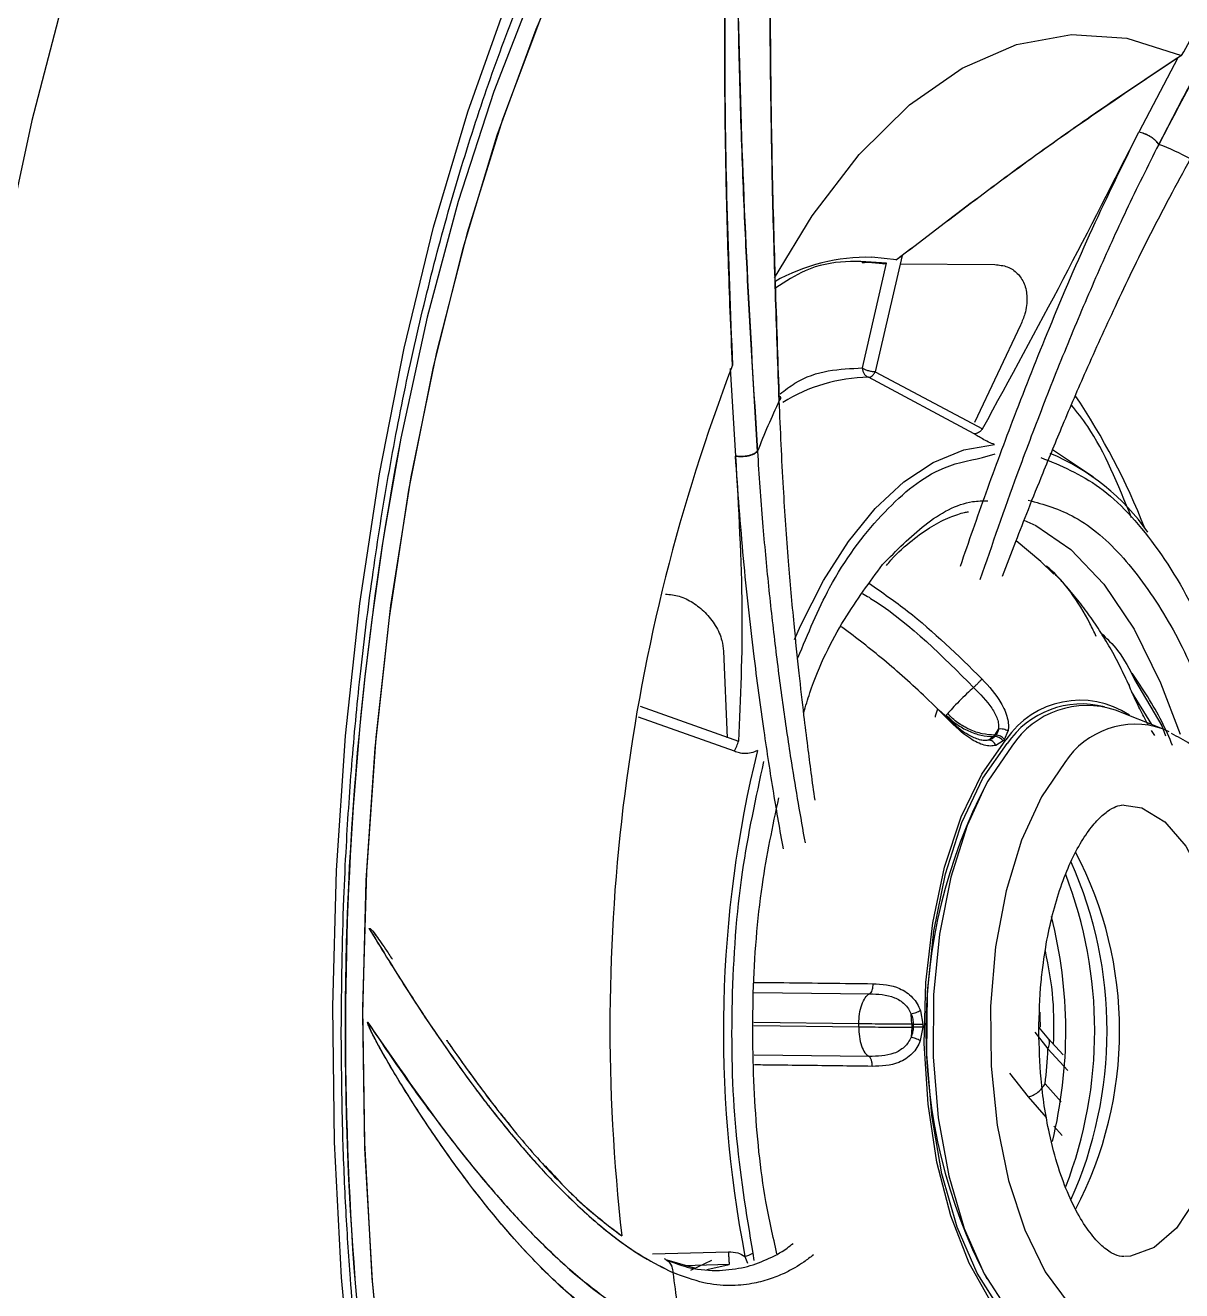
# Model space of a CAD drawing. Header units: inches. Extents: x 0 to 84, y -22 to 124.
# Drawn here: x 9.706 to 11.122, y 19.805 to 21.354 of the extents above; entities that cross this region are included whole.
import ezdxf

# ---------------------------------------------------------------- set-up
doc = ezdxf.new("R2010")
doc.units = ezdxf.units.IN
doc.header["$MEASUREMENT"] = 0
doc.layers.add('1', color=4, linetype='Continuous')
doc.layers.add('BDIM_CYAN', color=4, linetype='Continuous')

# ---------------------------------------------------------------- blocks, each defined once
blk = doc.blocks.new('2020 RELAY')
at = {"layer": '1', "color": 3, "linetype": 'Continuous', "lineweight": 25}
for points, knots in [([(9.4759, 19.5406), (9.4758, 19.5529), (9.4757, 19.5774), (9.4759, 19.6142), (9.4761, 19.651), (9.4766, 19.6878), (9.4772, 19.7246), (9.478, 19.7613), (9.4789, 19.798), (9.4801, 19.8347), (9.4814, 19.8713), (9.4829, 19.9079), (9.4845, 19.9444), (9.4863, 19.9809), (9.4883, 20.0173), (9.4905, 20.0537), (9.4929, 20.09), (9.4954, 20.1263), (9.4981, 20.1624), (9.5009, 20.1985), (9.504, 20.2345), (9.5072, 20.2704), (9.5106, 20.3062), (9.5141, 20.3419), (9.5178, 20.3775), (9.5217, 20.413), (9.5258, 20.4484), (9.53, 20.4836), (9.5344, 20.5188), (9.539, 20.5538), (9.5438, 20.5887), (9.5487, 20.6235), (9.5538, 20.6581), (9.5591, 20.6926), (9.5645, 20.7269), (9.5701, 20.7611), (9.5992, 20.9323), (9.6625, 21.2309), (9.7827, 21.6252), (9.9308, 21.9745), (10.0556, 22.1862), (10.1362, 22.2982), (10.1628, 22.3333), (10.1899, 22.3674), (10.2175, 22.4003), (10.2455, 22.432), (10.274, 22.4625), (10.3029, 22.4918), (10.3323, 22.5199), (10.3621, 22.5467), (10.3923, 22.5724), (10.423, 22.5968), (10.4541, 22.6199), (10.4856, 22.6417), (10.5174, 22.6623), (10.5497, 22.6816), (10.5823, 22.6996), (10.6153, 22.7163), (10.6487, 22.7317), (10.6824, 22.7457), (10.7164, 22.7585), (10.7507, 22.7699), (10.7853, 22.78), (10.8202, 22.7887), (10.8554, 22.7961), (10.8908, 22.8022), (10.9265, 22.8069), (10.9625, 22.8103), (10.9986, 22.8124), (11.0229, 22.8127), (11.035, 22.8128)], [0, 0, 0, 0, 0.007151, 0.014302, 0.021453, 0.028604, 0.035755, 0.042905, 0.050056, 0.057206, 0.064356, 0.071506, 0.078656, 0.085806, 0.092956, 0.100106, 0.107255, 0.114405, 0.121554, 0.128704, 0.135854, 0.143003, 0.150153, 0.157303, 0.164453, 0.171602, 0.178753, 0.185903, 0.193053, 0.200204, 0.207354, 0.214505, 0.221656, 0.228808, 0.235959, 0.243111, 0.250263, 0.343937, 0.437641, 0.531345, 0.625017, 0.637946, 0.650874, 0.663801, 0.676729, 0.689656, 0.702584, 0.715512, 0.728441, 0.74137, 0.7543, 0.767231, 0.780163, 0.793096, 0.806029, 0.818963, 0.831897, 0.84483, 0.857764, 0.870697, 0.883629, 0.89656, 0.909491, 0.922421, 0.935351, 0.948281, 0.961211, 0.97414, 0.98707, 1, 1, 1, 1]), ([(11.035, 22.8128), (11.0411, 22.8128), (11.0532, 22.8127), (11.0715, 22.8122), (11.0899, 22.8113), (11.1083, 22.8101), (11.1267, 22.8086), (11.1451, 22.8068), (11.1636, 22.8046), (11.1822, 22.802), (11.2007, 22.7992), (11.2193, 22.796), (11.2379, 22.7924), (11.2565, 22.7885), (11.2752, 22.7843), (11.2938, 22.7798), (11.3125, 22.7749), (11.3312, 22.7697), (11.3499, 22.7642), (11.3687, 22.7583), (11.3874, 22.7521), (11.4061, 22.7455), (11.4249, 22.7387), (11.4436, 22.7315), (11.4623, 22.7239), (11.4811, 22.7161), (11.4998, 22.7079), (11.5185, 22.6994), (11.5372, 22.6906), (11.5559, 22.6814), (11.5746, 22.6719), (11.5932, 22.6621), (11.6119, 22.652), (11.6305, 22.6415), (11.6491, 22.6308), (11.6676, 22.6197), (11.6862, 22.6083), (11.7046, 22.5966), (11.7231, 22.5846), (11.7415, 22.5722), (11.7599, 22.5596), (11.7782, 22.5466), (11.7965, 22.5333), (11.8148, 22.5197), (11.8329, 22.5059), (11.8511, 22.4917), (11.8691, 22.4772), (11.8872, 22.4624), (11.9051, 22.4473), (11.923, 22.4319), (11.9408, 22.4162), (11.9586, 22.4002), (11.9763, 22.3839), (11.9939, 22.3673), (12.0115, 22.3505), (12.0289, 22.3333), (12.0463, 22.3159), (12.0636, 22.2982), (12.0808, 22.2801), (12.1749, 22.1796), (12.3393, 21.9749), (12.5511, 21.6256), (12.7306, 21.2311), (12.8321, 20.9221), (12.883, 20.729), (12.8996, 20.662), (12.9152, 20.5946), (12.9299, 20.5266), (12.9436, 20.4581), (12.9564, 20.3893), (12.9682, 20.3199), (12.9791, 20.2503), (12.9889, 20.1802), (12.9978, 20.1099), (13.0057, 20.0392), (13.0126, 19.9684), (13.0185, 19.8973), (13.0234, 19.826), (13.0273, 19.7546), (13.0302, 19.6831), (13.0322, 19.6116), (13.0327, 19.5638), (13.0329, 19.54)], [0, 0, 0, 0, 0.006465, 0.01293, 0.019395, 0.02586, 0.032326, 0.038791, 0.045256, 0.051722, 0.058187, 0.064653, 0.071118, 0.077584, 0.084049, 0.090515, 0.09698, 0.103445, 0.10991, 0.116376, 0.122841, 0.129306, 0.135771, 0.142236, 0.1487, 0.155165, 0.16163, 0.168095, 0.17456, 0.181025, 0.187489, 0.193954, 0.200419, 0.206884, 0.213349, 0.219814, 0.226278, 0.232743, 0.239208, 0.245673, 0.252138, 0.258603, 0.265068, 0.271533, 0.277998, 0.284464, 0.290929, 0.297394, 0.303859, 0.310325, 0.31679, 0.323256, 0.329721, 0.336187, 0.342653, 0.349119, 0.355584, 0.36205, 0.368516, 0.374982, 0.468655, 0.562326, 0.655986, 0.749634, 0.763542, 0.777449, 0.791357, 0.805264, 0.819172, 0.83308, 0.846988, 0.860897, 0.874805, 0.888714, 0.902624, 0.916534, 0.930444, 0.944355, 0.958266, 0.972177, 0.986089, 1, 1, 1, 1]), ([(12.2195, 19.5401), (12.2161, 19.664), (12.2093, 19.9118), (12.1659, 20.277), (12.0988, 20.6296), (12.0071, 20.9636), (11.8926, 21.273), (11.7573, 21.553), (11.6035, 21.7984), (11.4339, 22.0053), (11.2513, 22.1699), (11.0589, 22.2896), (10.8599, 22.3622), (10.6578, 22.3865), (10.4557, 22.3628), (10.2583, 22.2876), (10.1123, 22.205), (10.037, 22.1343), (10.0214, 22.1197)], [0, 0, 0, 0, 0.065531, 0.131051, 0.196571, 0.262095, 0.327614, 0.393142, 0.458673, 0.524194, 0.589713, 0.655238, 0.720756, 0.786284, 0.851815, 0.917336, 0.982855, 1, 1, 1, 1]), ([(13.0329, 19.54), (13.033, 19.5289), (13.0331, 19.5067), (13.0329, 19.4735), (13.0326, 19.4402), (13.032, 19.407), (13.0312, 19.3738), (13.0302, 19.3406), (13.029, 19.3074), (13.0276, 19.2743), (13.026, 19.2411), (13.0241, 19.208), (13.022, 19.175), (13.0197, 19.142), (13.0172, 19.109), (13.0145, 19.076), (13.0116, 19.0432), (13.0085, 19.0103), (13.0051, 18.9775), (13.0015, 18.9448), (12.9978, 18.9122), (12.9938, 18.8796), (12.9896, 18.8471), (12.9852, 18.8146), (12.9805, 18.7822), (12.9757, 18.7499), (12.9706, 18.7177), (12.9654, 18.6856), (12.9599, 18.6536), (12.9542, 18.6216), (12.9484, 18.5898), (12.9423, 18.558), (12.936, 18.5264), (12.9295, 18.4948), (12.9228, 18.4634), (12.9159, 18.4321), (12.9088, 18.4009), (12.9014, 18.3698), (12.8939, 18.3388), (12.8862, 18.308), (12.8783, 18.2773), (12.8702, 18.2467), (12.8619, 18.2163), (12.8534, 18.186), (12.8447, 18.1558), (12.8358, 18.1258), (12.8267, 18.0959), (12.8174, 18.0662), (12.808, 18.0366), (12.7983, 18.0072), (12.7885, 17.978), (12.7784, 17.9489), (12.7682, 17.9199), (12.7578, 17.8912), (12.7472, 17.8626), (12.7365, 17.8342), (12.7255, 17.8059), (12.7144, 17.7779), (12.7031, 17.75), (12.64, 17.5977), (12.5117, 17.335), (12.2944, 17.0022), (12.0525, 16.724), (11.7929, 16.5066), (11.5233, 16.3547), (11.2513, 16.2717), (10.9838, 16.2598), (10.7275, 16.3194), (10.4874, 16.4489), (10.2675, 16.6451), (10.071, 16.9036), (9.9003, 17.219), (9.7569, 17.5845), (9.642, 17.9927), (9.5562, 18.4346), (9.5159, 18.7685), (9.4989, 18.9732), (9.4938, 19.0435), (9.4893, 19.1141), (9.4854, 19.1849), (9.4822, 19.2558), (9.4796, 19.3269), (9.4777, 19.3981), (9.4764, 19.4693), (9.476, 19.5169), (9.4759, 19.5406)], [0, 0, 0, 0, 0.003233, 0.006466, 0.009699, 0.012933, 0.016166, 0.019399, 0.022632, 0.025865, 0.029099, 0.032332, 0.035565, 0.038798, 0.042032, 0.045265, 0.048498, 0.051731, 0.054964, 0.058198, 0.061431, 0.064664, 0.067897, 0.07113, 0.074363, 0.077596, 0.080829, 0.084062, 0.087295, 0.090528, 0.093761, 0.096994, 0.100227, 0.10346, 0.106693, 0.109926, 0.113159, 0.116391, 0.119624, 0.122857, 0.12609, 0.129322, 0.132555, 0.135787, 0.13902, 0.142253, 0.145485, 0.148718, 0.15195, 0.155183, 0.158415, 0.161648, 0.16488, 0.168112, 0.171345, 0.174577, 0.177809, 0.181042, 0.184274, 0.187506, 0.23438, 0.281255, 0.328137, 0.375025, 0.421915, 0.468798, 0.515672, 0.562545, 0.609424, 0.656306, 0.703187, 0.750065, 0.796942, 0.843826, 0.890719, 0.937613, 0.944546, 0.951479, 0.958412, 0.965344, 0.972276, 0.979208, 0.986139, 0.99307, 1, 1, 1, 1]), ([(10.0511, 16.9562), (10.0673, 16.9412), (10.1441, 16.8699), (10.2913, 16.7863), (10.49, 16.7107), (10.6927, 16.6878), (10.8948, 16.7112), (11.0933, 16.7841), (11.2834, 16.904), (11.4637, 17.068), (11.6311, 17.2749), (11.7827, 17.5218), (11.9151, 17.8036), (12.0257, 18.1138), (12.1059, 18.4208), (12.1609, 18.7132), (12.1957, 18.9844), (12.217, 19.2609), (12.2187, 19.447), (12.2195, 19.5401)], [0, 0, 0, 0, 0.017488, 0.083183, 0.148303, 0.213991, 0.279693, 0.344813, 0.410493, 0.475144, 0.540659, 0.606978, 0.672409, 0.738007, 0.803462, 0.852586, 0.901734, 0.95087, 1, 1, 1, 1])]:
    blk.add_open_spline(points, degree=3, knots=knots, dxfattribs=at)
at = {"layer": 'BDIM_CYAN'}
for p, q in [((11.1175, 20.8146), (11.0697, 20.7235)), ((11.1175, 20.8146), (11.0697, 20.7235)), ((11.1222, 20.8175), (11.1175, 20.8146)), ((11.1222, 20.8175), (11.1175, 20.8146)), ((10.7254, 20.5654), (10.7602, 20.5623)), ((10.7314, 20.4348), (10.7608, 20.5632)), ((10.7731, 20.5671), (10.7429, 20.5703)), ((10.7799, 20.5724), (10.7469, 20.4301)), ((10.7772, 20.5622), (10.8933, 20.5615)), ((10.9249, 20.4873), (10.8686, 20.368)), ((10.5694, 20.4342), (10.5759, 20.3268)), ((10.5694, 20.4342), (10.5759, 20.3268)), ((10.8683, 20.3542), (10.7388, 20.4234)), ((10.7469, 20.4301), (10.8784, 20.3603)), ((10.8785, 20.3251), (10.894, 20.3296)), ((11.0141, 20.301), (10.9641, 20.3344)), ((10.9497, 20.1979), (10.9194, 20.2231)), ((10.9657, 20.1823), (10.9488, 20.1987)), ((10.561, 20.0882), (10.5658, 19.9819)), ((11.0645, 20.0535), (11.0978, 19.9965)), ((11.0604, 20.0388), (11.0851, 19.9983)), ((10.4593, 20.0205), (10.5796, 19.9777)), ((10.5745, 19.9654), (10.4572, 20.0074)), ((10.8356, 20.0063), (10.8252, 20.0154)), ((10.8339, 20.0095), (10.8354, 20.0114)), ((11.0986, 19.9931), (11.0411, 20.0156)), ((10.8979, 19.9929), (10.8932, 19.9852)), ((10.9051, 19.98), (10.9097, 19.9904)), ((11.0892, 19.9847), (11.0854, 19.9908)), ((11.0978, 19.9965), (11.1025, 19.9843)), ((11.1071, 19.9893), (11.0986, 19.9931)), ((10.8917, 19.9834), (10.8862, 19.9792)), ((10.8917, 19.9834), (10.8933, 19.9834)), ((10.8948, 19.9852), (10.8932, 19.9852)), ((10.9037, 19.9783), (10.8946, 19.9727)), ((10.9044, 19.9792), (10.9037, 19.9783)), ((10.9051, 19.98), (10.9044, 19.9792)), ((10.5978, 19.6702), (10.7398, 19.6685)), ((10.8025, 19.6476), (10.8053, 19.6311)), ((10.7268, 19.6318), (10.5982, 19.6333)), ((10.7268, 19.628), (10.7268, 19.6318)), ((10.7919, 19.6312), (10.791, 19.6436)), ((10.5983, 19.6296), (10.7268, 19.628)), ((10.7919, 19.6276), (10.7908, 19.6153)), ((10.7935, 19.6312), (10.7919, 19.6312)), ((10.7919, 19.6276), (10.7935, 19.6276)), ((10.8052, 19.6276), (10.8022, 19.6111)), ((10.8053, 19.6311), (10.8052, 19.6276)), ((10.9423, 19.6216), (10.9583, 19.601)), ((10.9594, 19.6131), (10.9475, 19.6278)), ((10.983, 19.5747), (10.9583, 19.601)), ((10.9773, 19.5937), (10.9588, 19.6137)), ((10.7393, 19.5918), (10.5988, 19.5935)), ((10.9347, 19.5422), (10.9117, 19.5714)), ((10.955, 19.5584), (10.9747, 19.5361)), ((10.9567, 19.5169), (10.9347, 19.5422)), ((10.9758, 19.4949), (10.9656, 19.5066)), ((10.4744, 19.35), (10.5672, 19.3527)), ((10.4916, 19.3429), (10.5267, 19.3326)), ((10.5463, 19.342), (10.5209, 19.3298)), ((10.5874, 19.347), (10.5907, 19.3386)), ((10.597, 19.3509), (10.5982, 19.3418)), ((10.5683, 19.3371), (10.5126, 19.3355)), ((10.5409, 19.3309), (10.5683, 19.3371))]:
    blk.add_line(p, q, dxfattribs=at)
at = {"layer": 'BDIM_CYAN', "flags": 128}
for points in [[(11.0386, 22.0491), (10.9642, 22.0804), (10.8766, 22.104), (10.7884, 22.1138), (10.7001, 22.1096), (10.6122, 22.0916), (10.5252, 22.0597), (10.4395, 22.0142), (10.3557, 21.9553), (10.2743, 21.8834), (10.1956, 21.7989), (10.1201, 21.7022), (10.0482, 21.5938), (9.9804, 21.4745), (9.917, 21.3448), (9.8584, 21.2054), (9.8049, 21.0572), (9.7568, 20.901), (9.7143, 20.7377), (9.6778, 20.5681), (9.6473, 20.3932), (9.6409, 20.3505)], [(10.1087, 19.1578), (10.0935, 19.3212), (10.0848, 19.4867), (10.0827, 19.6531), (10.0872, 19.8194), (10.0983, 19.9843), (10.1159, 20.1466), (10.1398, 20.3053), (10.17, 20.4592), (10.2062, 20.6072), (10.2481, 20.7483), (10.2955, 20.8816)], [(11.4649, 21.2837), (11.4569, 21.2934), (11.3881, 21.3676), (11.3166, 21.4292), (11.2429, 21.4778), (11.1675, 21.513), (11.0909, 21.5346), (11.0138, 21.5425), (10.9366, 21.5365), (10.8599, 21.5167), (10.7843, 21.4833), (10.7104, 21.4365), (10.6385, 21.3766), (10.5693, 21.3041), (10.5033, 21.2194), (10.441, 21.1233), (10.3827, 21.0164), (10.3289, 20.8994), (10.28, 20.7732), (10.2364, 20.6388), (10.1983, 20.497), (10.1661, 20.3489), (10.1636, 20.3356)], [(10.6279, 21.3367), (10.568, 21.2693), (10.5025, 21.1808), (10.441, 21.0808), (10.3837, 20.9699), (10.3312, 20.8491), (10.2837, 20.7193), (10.2418, 20.5813), (10.2056, 20.4362), (10.1755, 20.2851), (10.1516, 20.1291), (10.1342, 19.9694), (10.1234, 19.8071), (10.1192, 19.6434), (10.1217, 19.4796), (10.1309, 19.3169), (10.1466, 19.1564)], [(10.5776, 21.281), (10.5156, 21.1998), (10.4524, 21.1007), (10.3935, 20.9903), (10.3394, 20.8694), (10.2905, 20.7392), (10.2471, 20.6004), (10.2097, 20.4541), (10.1784, 20.3016), (10.1536, 20.1439), (10.1354, 19.9822), (10.1239, 19.8178), (10.1192, 19.6519), (10.1215, 19.4858), (10.1306, 19.3207), (10.1464, 19.158)], [(10.5118, 21.2312), (10.5033, 21.2194), (10.441, 21.1233), (10.3827, 21.0164), (10.3289, 20.8994), (10.28, 20.7732), (10.2364, 20.6388), (10.1983, 20.497), (10.1661, 20.3489), (10.146, 20.2349)], [(10.6238, 20.5451), (10.6698, 20.621), (10.7275, 20.6964), (10.7889, 20.757), (10.8533, 20.8021), (10.9198, 20.831), (10.9874, 20.8432), (11.0552, 20.8387), (11.1222, 20.8175)], [(10.6238, 20.5451), (10.6698, 20.621), (10.7275, 20.6964), (10.7889, 20.757), (10.8533, 20.8021), (10.9198, 20.831), (10.9874, 20.8432), (11.0552, 20.8387), (11.1222, 20.8175)], [(10.6481, 20.1022), (10.6559, 20.12), (10.6837, 20.1746), (10.7142, 20.2224), (10.747, 20.2628), (10.7818, 20.2952), (10.818, 20.3192), (10.8553, 20.3345), (10.8932, 20.341)], [(10.9291, 20.2486), (10.9438, 20.2419), (10.9867, 20.2124), (11.027, 20.1699), (11.0639, 20.1151), (11.0965, 20.0493), (11.1202, 19.9862)], [(11.0604, 19.2384), (11.0589, 19.2373), (11.0243, 19.2208), (10.9888, 19.2179), (10.9537, 19.2289), (10.9201, 19.2533), (10.8892, 19.2902), (10.8621, 19.3386), (10.8396, 19.3966), (10.8226, 19.4623), (10.8116, 19.5335), (10.807, 19.6078), (10.8089, 19.6825), (10.8174, 19.7553), (10.832, 19.8236), (10.8523, 19.885), (10.8776, 19.9376), (10.9071, 19.9794)], [(11.0294, 19.2271), (11.0043, 19.2223), (10.9682, 19.2277), (10.9333, 19.2474), (10.9008, 19.2807), (10.8718, 19.3264), (10.8475, 19.3828), (10.8287, 19.4479), (10.8161, 19.5193), (10.8101, 19.5945), (10.811, 19.6707), (10.8186, 19.7452), (10.8329, 19.8153), (10.8531, 19.8784), (10.8787, 19.9324), (10.9086, 19.9751)], [(10.9144, 19.9718), (10.8848, 19.9288), (10.8811, 19.922)], [(10.9792, 19.9518), (10.9504, 19.9098), (10.9261, 19.8567), (10.9072, 19.7947), (10.8944, 19.726), (10.8882, 19.6535), (10.8888, 19.5797), (10.8962, 19.5076), (10.9102, 19.44), (10.9301, 19.3794), (10.9552, 19.3282), (10.9846, 19.2883), (11.0172, 19.2613), (11.0516, 19.2482), (11.0865, 19.2495), (11.0985, 19.2533)], [(10.8811, 19.922), (10.8595, 19.8746), (10.8396, 19.8114), (10.8258, 19.7414), (10.8184, 19.6671), (10.8179, 19.5912), (10.8241, 19.5165), (10.837, 19.4457), (10.856, 19.3812), (10.8804, 19.3255), (10.9094, 19.2806), (10.9419, 19.248), (10.9767, 19.229), (11.0126, 19.2243), (11.041, 19.2308)], [(11.049, 19.8997), (11.0734, 19.896), (11.1017, 19.8791), (11.1274, 19.8493), (11.1494, 19.8082), (11.1664, 19.7579), (11.1778, 19.7007), (11.1828, 19.6397), (11.1812, 19.5779), (11.1732, 19.5183), (11.1591, 19.464), (11.1396, 19.4176), (11.1157, 19.3816), (11.0886, 19.3577), (11.0597, 19.3471), (11.0521, 19.3466)], [(10.9485, 19.6459), (10.9487, 19.6401), (10.9489, 19.6276)]]:
    blk.add_lwpolyline(points, dxfattribs=at)
at = {"layer": 'BDIM_CYAN'}
for centre, radius, start, end in [((10.9857, 20.4205), 0.3078, 61.4295, 69.3872), ((10.7371, 20.3407), 0.2296, 88.5403, 119.5434), ((12.682, 19.6281), 2.2599, 158.996, 186.5074), ((10.7416, 20.2202), 0.2032, 90.7791, 122.0376), ((11.7337, 19.8825), 1.2173, 155.1111, 158.2924), ((10.2765, 19.9227), 0.8607, 21.537, 33.78), ((13.987, 19.6235), 3.8892, 169.4498, 191.537), ((10.8532, 20.0737), 0.2783, 35.0721, 67.1771), ((14.0336, 19.6232), 3.9354, 171.0578, 189.6609), ((10.9978, 19.9188), 0.1091, 56.3716, 146.2758), ((10.9999, 19.9129), 0.1105, 75.3808, 145.7418), ((11.0062, 19.9114), 0.11, 71.4877, 146.6268), ((11.0656, 19.8952), 0.1033, 71.3557, 146.7588), ((11.066, 19.8367), 0.2277, 139.3245, 139.9051), ((11.0675, 19.8367), 0.2277, 139.3245, 139.9051), ((10.8928, 19.9693), 0.0141, 39.6351, 87.8747), ((12.0039, 19.622), 1.4429, 166.1882, 190.985), ((11.4651, 19.6231), 0.656, 152.4075, 207.576), ((10.575, 19.6233), 0.4712, 332.3295, 27.6574), ((10.5242, 19.6233), 0.5067, 335.8523, 24.0393), ((10.4843, 19.6232), 0.5315, 338.9718, 21.0895), ((10.4121, 19.6232), 0.5682, 346.2108, 14.2495), ((11.6636, 19.6231), 0.8717, 179.4658, 179.7031), ((11.6652, 19.6231), 0.8717, 179.4658, 179.7031), ((10.793, 18.4646), 1.163, 89.3993, 89.9781), ((10.4135, 19.6224), 0.5453, 353.2519, 357.7452), ((10.584, 19.3689), 0.0221, 278.7809, 305.7403), ((12.5587, 19.5988), 2.0774, 187.5138, 189.7413)]:
    blk.add_arc(centre, radius, start, end, dxfattribs=at)
for points, knots in [([(10.0931, 19.6233), (10.0937, 19.6773), (10.0945, 19.7528), (10.0999, 19.8634), (10.1062, 19.9566), (10.1167, 20.0664), (10.1308, 20.1798), (10.149, 20.2959), (10.1712, 20.4125), (10.1975, 20.5279), (10.2276, 20.6409), (10.2616, 20.7502), (10.2991, 20.855), (10.34, 20.9545), (10.384, 21.0478), (10.4309, 21.1346), (10.4803, 21.2142), (10.532, 21.2864), (10.5857, 21.3507), (10.6412, 21.407), (10.6984, 21.4553), (10.7573, 21.4944), (10.8009, 21.5187), (10.8248, 21.527), (10.8286, 21.5283)], [0, 0, 0, 0, 0.060045, 0.084008, 0.123746, 0.164806, 0.208651, 0.25418, 0.300941, 0.348572, 0.396814, 0.445477, 0.494415, 0.543523, 0.592722, 0.641959, 0.691209, 0.740475, 0.789801, 0.839268, 0.88903, 0.939331, 0.990537, 1, 1, 1, 1]), ([(10.6266, 21.3217), (10.6251, 21.2776), (10.6223, 21.1982), (10.6203, 21.1092), (10.6195, 21.0577), (10.6192, 21.0355), (10.6189, 21.0151), (10.6187, 20.9966), (10.6186, 20.9799), (10.6182, 20.9195), (10.6183, 20.8155), (10.6206, 20.6694), (10.6246, 20.5281), (10.6278, 20.439), (10.6294, 20.3948)], [0, 0, 0, 0, 0.14371, 0.258982, 0.284473, 0.308009, 0.329591, 0.349218, 0.36689, 0.382606, 0.540573, 0.696139, 0.849289, 1, 1, 1, 1]), ([(10.6294, 20.3948), (10.6279, 20.4361), (10.6249, 20.5188), (10.6219, 20.6219), (10.6203, 20.6996), (10.6194, 20.7515), (10.6187, 20.8051), (10.6183, 20.8605), (10.6182, 20.9164), (10.6185, 20.9742), (10.6191, 21.0358), (10.6201, 21.0992), (10.6218, 21.1724), (10.6239, 21.246), (10.6258, 21.2987), (10.6266, 21.3217)], [0, 0, 0, 0, 0.1408406, 0.2823539, 0.3361794, 0.3915453, 0.4485043, 0.5071117, 0.5674246, 0.6255846, 0.6905903, 0.7626608, 0.8275628, 0.9249567, 1, 1, 1, 1]), ([(10.5788, 21.2682), (10.5787, 21.2681), (10.5786, 21.2679), (10.5783, 21.2672), (10.5779, 21.2655), (10.577, 21.2598), (10.5761, 21.2513), (10.5751, 21.24), (10.5742, 21.2287), (10.5733, 21.2153), (10.5721, 21.1972), (10.5708, 21.1734), (10.5693, 21.143), (10.5678, 21.1081), (10.5664, 21.0685), (10.5653, 21.0308), (10.5644, 20.9962), (10.5638, 20.9655), (10.5633, 20.9331), (10.563, 20.899), (10.5627, 20.8633), (10.5626, 20.7741), (10.5645, 20.6291), (10.5696, 20.5027), (10.5722, 20.4381)], [0, 0, 0, 0, 0.000445, 0.001006, 0.003473, 0.007193, 0.023414, 0.035002, 0.048918, 0.065167, 0.083753, 0.114926, 0.15143, 0.193273, 0.240462, 0.293002, 0.327439, 0.363827, 0.402167, 0.442461, 0.484707, 0.528908, 0.759408, 1, 1, 1, 1]), ([(10.5722, 20.4381), (10.5713, 20.46), (10.5694, 20.5027), (10.5671, 20.5666), (10.5653, 20.6291), (10.5639, 20.6913), (10.563, 20.7546), (10.5627, 20.814), (10.5627, 20.8692), (10.5631, 20.9198), (10.5639, 20.9708), (10.565, 21.0224), (10.5665, 21.0725), (10.5682, 21.1191), (10.57, 21.1596), (10.5724, 21.2023), (10.5746, 21.2361), (10.5769, 21.2594), (10.5779, 21.2656), (10.5784, 21.2673), (10.5786, 21.2679), (10.5787, 21.2681), (10.5788, 21.2682)], [0, 0, 0, 0, 0.0824499, 0.1610825, 0.2357897, 0.3100576, 0.3855594, 0.4623526, 0.5217617, 0.5815971, 0.6418734, 0.7026044, 0.764929, 0.8204966, 0.8691337, 0.910688, 0.9749612, 0.9923334, 0.9973343, 0.9989404, 0.9995334, 1, 1, 1, 1]), ([(10.5788, 21.2682), (10.578, 21.1894), (10.5765, 21.0319), (10.5801, 20.7914), (10.5893, 20.5536), (10.5982, 20.4063), (10.6027, 20.3327)], [0, 0, 0, 0, 0.250185, 0.500172, 0.750054, 1, 1, 1, 1]), ([(10.6027, 20.3327), (10.6005, 20.3691), (10.596, 20.4417), (10.5899, 20.5549), (10.5847, 20.6716), (10.5808, 20.7904), (10.5783, 20.9113), (10.5773, 21.0311), (10.5774, 21.1504), (10.5783, 21.2289), (10.5788, 21.2682)], [0, 0, 0, 0, 0.124974, 0.249925, 0.3714, 0.499828, 0.624811, 0.74983, 0.874891, 1, 1, 1, 1]), ([(11.4764, 21.2576), (11.4463, 21.229), (11.386, 21.1719), (11.2899, 21.0479), (11.1922, 20.8954), (11.1268, 20.7709), (11.0941, 20.7086)], [0, 0, 0, 0, 0.250185, 0.500172, 0.750054, 1, 1, 1, 1]), ([(11.4764, 21.2576), (11.4647, 21.247), (11.4421, 21.2265), (11.4041, 21.1874), (11.3661, 21.1442), (11.3267, 21.0946), (11.2858, 21.0386), (11.2406, 20.9707), (11.1917, 20.89), (11.1431, 20.8035), (11.1104, 20.7402), (11.0941, 20.7086)], [0, 0, 0, 0, 0.097964, 0.189913, 0.30984, 0.402141, 0.500118, 0.628525, 0.750026, 0.874995, 1, 1, 1, 1]), ([(11.1222, 20.8175), (11.1357, 20.8413), (11.1621, 20.8878), (11.1996, 20.9484), (11.233, 20.9991), (11.2629, 21.0417), (11.2986, 21.0895), (11.3391, 21.1385), (11.378, 21.18), (11.4072, 21.208), (11.4284, 21.2266), (11.4483, 21.2423), (11.463, 21.2526), (11.4724, 21.2573), (11.4751, 21.258), (11.4759, 21.2579), (11.4762, 21.2577), (11.4764, 21.2576), (11.4764, 21.2576)], [0, 0, 0, 0, 0.113953, 0.222942, 0.314775, 0.393989, 0.474125, 0.615342, 0.735005, 0.804943, 0.865955, 0.917844, 0.976853, 0.99284, 0.997477, 0.998985, 0.999549, 1, 1, 1, 1]), ([(11.1175, 20.8146), (11.059, 20.7753), (10.9417, 20.6965), (10.8294, 20.6104), (10.7731, 20.5671)], [0, 0, 0, 0, 0.498632, 1, 1, 1, 1]), ([(11.1175, 20.8146), (11.0816, 20.7907), (11.0254, 20.7533), (10.9122, 20.6733), (10.8364, 20.6155), (10.7799, 20.5724)], [0, 0, 0, 0, 0.312172, 0.487913, 1, 1, 1, 1]), ([(10.8513, 20.1922), (10.8617, 20.2222), (10.8831, 20.284), (10.9193, 20.3814), (10.9623, 20.4901), (11.0126, 20.6075), (11.0505, 20.6846), (11.0697, 20.7235)], [0, 0, 0, 0, 0.1597495, 0.3296086, 0.5293078, 0.7625096, 1, 1, 1, 1]), ([(10.8784, 20.3603), (10.912, 20.4219), (10.9799, 20.5464), (11.0395, 20.664), (11.0697, 20.7235)], [0, 0, 0, 0, 0.49469, 1, 1, 1, 1]), ([(11.0941, 20.7086), (11.093, 20.7102), (11.0913, 20.7125), (11.0874, 20.7157), (11.084, 20.7181), (11.0803, 20.7201), (11.0753, 20.7222), (11.0719, 20.723), (11.0697, 20.7235)], [0, 0, 0, 0, 0.2410885, 0.3711673, 0.5037623, 0.6357987, 0.7642775, 1, 1, 1, 1]), ([(11.0941, 20.7086), (11.093, 20.7101), (11.0914, 20.7124), (11.0876, 20.7156), (11.0842, 20.7179), (11.0805, 20.72), (11.0755, 20.7222), (11.072, 20.723), (11.0697, 20.7235)], [0, 0, 0, 0, 0.235292, 0.36364, 0.495629, 0.628267, 0.758474, 1, 1, 1, 1]), ([(11.0941, 20.7086), (11.0807, 20.6818), (11.055, 20.6304), (11.0188, 20.5502), (10.9846, 20.47), (10.9519, 20.3878), (10.9148, 20.29), (10.8901, 20.2185), (10.8752, 20.1754)], [0, 0, 0, 0, 0.163946, 0.315278, 0.467646, 0.619723, 0.770778, 1, 1, 1, 1]), ([(10.903, 20.1799), (10.9083, 20.1941), (10.9187, 20.2215), (10.9352, 20.2636), (10.9544, 20.3113), (10.9778, 20.3681), (11.0072, 20.4364), (11.0424, 20.5139), (11.0847, 20.6015), (11.1161, 20.6597), (11.1329, 20.6908)], [0, 0, 0, 0, 0.077905, 0.150178, 0.233656, 0.344485, 0.470875, 0.625514, 0.799986, 1, 1, 1, 1]), ([(10.7608, 20.5632), (10.7272, 20.5657), (10.681, 20.5691), (10.6372, 20.5407), (10.6253, 20.533)], [0, 0, 0, 0, 0.726938, 1, 1, 1, 1]), ([(10.7309, 20.5638), (10.7392, 20.5644), (10.7482, 20.565), (10.7571, 20.5625), (10.7577, 20.5623)], [0, 0, 0, 0, 0.933105, 1, 1, 1, 1]), ([(10.7723, 20.5674), (10.773, 20.5678), (10.7756, 20.5692), (10.7781, 20.5711), (10.7799, 20.5724)], [0, 0, 0, 0, 0.274302, 1, 1, 1, 1]), ([(10.8933, 20.5615), (10.8987, 20.5609), (10.9093, 20.5597), (10.9218, 20.5511), (10.9303, 20.5381), (10.9337, 20.521), (10.9317, 20.5031), (10.9269, 20.4919), (10.9249, 20.4873)], [0, 0, 0, 0, 0.1614156, 0.3226132, 0.4897181, 0.6703789, 0.8648072, 1, 1, 1, 1]), ([(10.6304, 20.403), (10.6365, 20.4077), (10.6687, 20.4322), (10.7033, 20.4336), (10.7314, 20.4348)], [0, 0, 0, 0, 0.187945, 1, 1, 1, 1]), ([(10.7314, 20.4348), (10.7315, 20.4335), (10.7317, 20.4309), (10.7333, 20.4275), (10.7357, 20.4248), (10.7378, 20.4239), (10.7388, 20.4234)], [0, 0, 0, 0, 0.25, 0.5, 0.75, 1, 1, 1, 1]), ([(10.7469, 20.4301), (10.7454, 20.4301), (10.7426, 20.4303), (10.7379, 20.4314), (10.7338, 20.4329), (10.7322, 20.4341), (10.7314, 20.4348)], [0, 0, 0, 0, 0.25158, 0.5037153, 0.7548181, 1, 1, 1, 1]), ([(10.7388, 20.4234), (10.7395, 20.4234), (10.7409, 20.4235), (10.743, 20.4249), (10.7451, 20.427), (10.7463, 20.429), (10.7469, 20.4301)], [0, 0, 0, 0, 0.2352233, 0.5000316, 0.7214155, 1, 1, 1, 1]), ([(10.6292, 20.4007), (10.6294, 20.4006), (10.6309, 20.3997), (10.6313, 20.3976), (10.63, 20.3957), (10.6294, 20.3948)], [0, 0, 0, 0, 0.045887, 0.540124, 1, 1, 1, 1]), ([(10.6292, 20.4007), (10.6294, 20.4006), (10.6309, 20.3997), (10.6313, 20.3976), (10.63, 20.3957), (10.6294, 20.3948)], [0, 0, 0, 0, 0.045956, 0.540135, 1, 1, 1, 1]), ([(10.6733, 19.9055), (10.6717, 19.9167), (10.6687, 19.9382), (10.6642, 19.973), (10.6592, 20.0134), (10.6535, 20.0631), (10.6471, 20.1258), (10.6404, 20.2011), (10.6339, 20.2917), (10.631, 20.3589), (10.6294, 20.3948)], [0, 0, 0, 0, 0.077905, 0.150178, 0.233656, 0.344485, 0.470875, 0.625514, 0.799986, 1, 1, 1, 1]), ([(11.0609, 20.2513), (11.0444, 20.292), (11.0226, 20.3456), (10.994, 20.3809), (10.9872, 20.3894)], [0, 0, 0, 0, 0.760991, 1, 1, 1, 1]), ([(10.8784, 20.3603), (10.8777, 20.3594), (10.8761, 20.3576), (10.8734, 20.3555), (10.8707, 20.3543), (10.8691, 20.3542), (10.8683, 20.3542)], [0, 0, 0, 0, 0.243718, 0.499518, 0.755577, 1, 1, 1, 1]), ([(10.8932, 20.341), (10.8907, 20.342), (10.8857, 20.344), (10.8788, 20.3476), (10.8729, 20.3511), (10.8698, 20.3532), (10.8683, 20.3542)], [0, 0, 0, 0, 0.282313, 0.563253, 0.780506, 1, 1, 1, 1]), ([(10.5759, 20.3268), (10.5783, 20.3266), (10.5821, 20.3262), (10.5875, 20.3266), (10.5917, 20.3273), (10.5954, 20.3283), (10.5996, 20.33), (10.6015, 20.3316), (10.6027, 20.3327)], [0, 0, 0, 0, 0.2383943, 0.3676763, 0.4999991, 0.632322, 0.7616044, 1, 1, 1, 1]), ([(10.6027, 20.3327), (10.6015, 20.3317), (10.5997, 20.3301), (10.5955, 20.3284), (10.5918, 20.3273), (10.5877, 20.3266), (10.5822, 20.3262), (10.5784, 20.3266), (10.5759, 20.3268)], [0, 0, 0, 0, 0.235292, 0.36364, 0.495629, 0.628267, 0.758474, 1, 1, 1, 1]), ([(10.6027, 20.3327), (10.6047, 20.3034), (10.6086, 20.247), (10.6161, 20.1671), (10.6245, 20.0919), (10.634, 20.0199), (10.6459, 19.9388), (10.6553, 19.8854), (10.661, 19.8532)], [0, 0, 0, 0, 0.163946, 0.315278, 0.467646, 0.619723, 0.770778, 1, 1, 1, 1]), ([(10.5759, 20.3268), (10.5795, 20.263), (10.5866, 20.1368), (10.5819, 20.0304), (10.5796, 19.9777)], [0, 0, 0, 0, 0.50531, 1, 1, 1, 1]), ([(10.6345, 19.8461), (10.6305, 19.8686), (10.6223, 19.915), (10.6101, 19.9944), (10.5974, 20.0893), (10.585, 20.2008), (10.5789, 20.2845), (10.5759, 20.3268)], [0, 0, 0, 0, 0.15975, 0.329609, 0.529308, 0.76251, 1, 1, 1, 1]), ([(10.6523, 20.0798), (10.6647, 20.1096), (10.6939, 20.1795), (10.7533, 20.2579), (10.8175, 20.3128), (10.8606, 20.3215), (10.8785, 20.3251)], [0, 0, 0, 0, 0.2149924, 0.5046064, 0.7942203, 1, 1, 1, 1]), ([(10.9499, 20.3252), (10.9742, 20.3153), (11.0234, 20.2951), (11.0908, 20.2215), (11.1491, 20.1238), (11.177, 20.04), (11.1904, 19.9999)], [0, 0, 0, 0, 0.250583, 0.507547, 0.764511, 1, 1, 1, 1]), ([(10.756, 20.1941), (10.773, 20.2113), (10.808, 20.2468), (10.8524, 20.2716), (10.8787, 20.2722), (10.8849, 20.2723)], [0, 0, 0, 0, 0.4182519, 0.861557, 1, 1, 1, 1]), ([(10.9343, 20.2731), (10.9535, 20.2677), (10.994, 20.2563), (11.0515, 20.2061), (11.1033, 20.1333), (11.1408, 20.0586), (11.1571, 20.0051), (11.1626, 19.9872)], [0, 0, 0, 0, 0.211614, 0.44385, 0.671259, 0.889592, 1, 1, 1, 1]), ([(10.7606, 20.1929), (10.7625, 20.1952), (10.7727, 20.2075), (10.7916, 20.2239), (10.8162, 20.2415), (10.8379, 20.2524), (10.8541, 20.2576), (10.8596, 20.2585), (10.8612, 20.2588)], [0, 0, 0, 0, 0.054371, 0.295567, 0.519992, 0.73212, 0.923202, 1, 1, 1, 1]), ([(10.6594, 20.0127), (10.6618, 20.0208), (10.6751, 20.0646), (10.7074, 20.1284), (10.7401, 20.1726), (10.756, 20.1941)], [0, 0, 0, 0, 0.1052767, 0.5656471, 1, 1, 1, 1]), ([(11.0177, 20.106), (11.0151, 20.1113), (10.9985, 20.1458), (10.9772, 20.1753), (10.9576, 20.1914), (10.9562, 20.1925)], [0, 0, 0, 0, 0.145263, 0.942402, 1, 1, 1, 1]), ([(11.0567, 20.0484), (11.053, 20.0564), (11.0457, 20.0722), (11.0334, 20.0947), (11.0202, 20.1161), (11.0062, 20.1363), (10.9913, 20.1553), (10.9781, 20.1709), (10.9695, 20.1798), (10.9664, 20.1829)], [0, 0, 0, 0, 0.1600434, 0.3172198, 0.471564, 0.6231176, 0.7719293, 0.9180542, 1, 1, 1, 1]), ([(10.7315, 20.1588), (10.7368, 20.1556), (10.787, 20.1244), (10.8294, 20.0818), (10.8673, 20.0436)], [0, 0, 0, 0, 0.104066, 1, 1, 1, 1]), ([(10.7399, 20.1709), (10.7556, 20.1599), (10.805, 20.1253), (10.8482, 20.083), (10.8777, 20.0541)], [0, 0, 0, 0, 0.318084, 1, 1, 1, 1]), ([(10.4901, 20.158), (10.4957, 20.1574), (10.507, 20.1563), (10.5241, 20.1479), (10.5396, 20.1355), (10.5522, 20.1193), (10.5596, 20.1027), (10.5606, 20.0924), (10.561, 20.0882)], [0, 0, 0, 0, 0.1614156, 0.3226132, 0.4897181, 0.6703789, 0.8648072, 1, 1, 1, 1]), ([(10.8358, 20.0049), (10.8271, 20.0136), (10.81, 20.0308), (10.7837, 20.0548), (10.7579, 20.0771), (10.7326, 20.0975), (10.7151, 20.111), (10.7059, 20.1175), (10.7052, 20.118)], [0, 0, 0, 0, 0.214532, 0.420225, 0.617078, 0.805093, 0.98427, 1, 1, 1, 1]), ([(11.0233, 20.1106), (11.0305, 20.1036), (11.0476, 20.0871), (11.0583, 20.0657), (11.0645, 20.0535)], [0, 0, 0, 0, 0.42342, 1, 1, 1, 1]), ([(10.8777, 20.0541), (10.8771, 20.0534), (10.8759, 20.052), (10.8732, 20.0492), (10.8702, 20.0462), (10.8683, 20.0445), (10.8673, 20.0436)], [0, 0, 0, 0, 0.242188, 0.5, 0.757811, 1, 1, 1, 1]), ([(10.8777, 20.0541), (10.8862, 20.0448), (10.8996, 20.0301), (10.9084, 20.0095), (10.9104, 19.9978), (10.91, 19.9929), (10.9097, 19.9904)], [0, 0, 0, 0, 0.47703, 0.750267, 0.876326, 1, 1, 1, 1]), ([(11.1111, 19.9726), (11.1069, 19.9824), (11.0935, 20.0136), (11.0745, 20.0418), (11.0615, 20.0611)], [0, 0, 0, 0, 0.315001, 1, 1, 1, 1]), ([(10.8673, 20.0436), (10.8645, 20.041), (10.8588, 20.0357), (10.8496, 20.0266), (10.8412, 20.018), (10.8373, 20.0135), (10.8354, 20.0114)], [0, 0, 0, 0, 0.242796, 0.499913, 0.757078, 1, 1, 1, 1]), ([(10.8673, 20.0436), (10.8755, 20.0355), (10.8874, 20.0237), (10.8961, 20.0074), (10.8982, 19.9987), (10.898, 19.9949), (10.8979, 19.9929)], [0, 0, 0, 0, 0.522242, 0.76434, 0.882789, 1, 1, 1, 1]), ([(11.0816, 19.9974), (11.0809, 19.9985), (11.0767, 20.0058), (11.067, 20.0249), (11.0607, 20.0393), (11.0567, 20.0484)], [0, 0, 0, 0, 0.06471, 0.405391, 1, 1, 1, 1]), ([(11.0567, 20.0484), (11.0573, 20.0478), (11.058, 20.047), (11.0579, 20.0459), (11.0579, 20.0457)], [0, 0, 0, 0, 0.851432, 1, 1, 1, 1]), ([(10.8232, 20.0171), (10.8227, 20.0155), (10.8216, 20.0122), (10.8207, 20.0089), (10.8202, 20.0073)], [0, 0, 0, 0, 0.491017, 1, 1, 1, 1]), ([(10.8339, 20.0095), (10.838, 20.0057), (10.8464, 19.9981), (10.8611, 19.9899), (10.8766, 19.9844), (10.8867, 19.9837), (10.8917, 19.9834)], [0, 0, 0, 0, 0.25, 0.5, 0.75, 1, 1, 1, 1]), ([(10.8932, 19.9852), (10.8882, 19.9855), (10.8781, 19.9862), (10.8626, 19.9916), (10.8479, 19.9998), (10.8396, 20.0075), (10.8354, 20.0114)], [0, 0, 0, 0, 0.25, 0.5, 0.75, 1, 1, 1, 1]), ([(10.8358, 20.0049), (10.8363, 20.0055), (10.8374, 20.0068), (10.8379, 20.0077), (10.8373, 20.0076), (10.8361, 20.0067), (10.8356, 20.0063)], [0, 0, 0, 0, 0.242182, 0.499995, 0.757809, 1, 1, 1, 1]), ([(10.8746, 19.9795), (10.8702, 19.9812), (10.8563, 19.9864), (10.844, 19.9982), (10.8356, 20.0063)], [0, 0, 0, 0, 0.316743, 1, 1, 1, 1]), ([(10.8946, 19.9727), (10.8924, 19.9723), (10.888, 19.9715), (10.8776, 19.9732), (10.8588, 19.9822), (10.8448, 19.996), (10.8358, 20.0049)], [0, 0, 0, 0, 0.123689, 0.24976, 0.523037, 1, 1, 1, 1]), ([(10.8979, 19.9929), (10.8976, 19.9914), (10.8972, 19.9885), (10.8956, 19.9862), (10.8948, 19.9852)], [0, 0, 0, 0, 0.5067808, 1, 1, 1, 1]), ([(10.8979, 19.9929), (10.8988, 19.9931), (10.9008, 19.9933), (10.904, 19.9929), (10.9071, 19.992), (10.9089, 19.9909), (10.9097, 19.9904)], [0, 0, 0, 0, 0.2371504, 0.4886528, 0.7461419, 1, 1, 1, 1]), ([(10.5745, 19.9654), (10.575, 19.9664), (10.576, 19.9685), (10.5775, 19.9719), (10.5787, 19.9751), (10.5793, 19.9769), (10.5796, 19.9777)], [0, 0, 0, 0, 0.24407, 0.5, 0.75593, 1, 1, 1, 1]), ([(10.8862, 19.9792), (10.8844, 19.9789), (10.8808, 19.9783), (10.8767, 19.9791), (10.8746, 19.9795)], [0, 0, 0, 0, 0.4973757, 1, 1, 1, 1]), ([(10.8933, 19.9834), (10.8924, 19.9824), (10.8904, 19.9805), (10.8876, 19.9796), (10.8862, 19.9792)], [0, 0, 0, 0, 0.493001, 1, 1, 1, 1]), ([(10.8946, 19.9727), (10.8941, 19.9736), (10.893, 19.9754), (10.8909, 19.9775), (10.8885, 19.9788), (10.8869, 19.9791), (10.8862, 19.9792)], [0, 0, 0, 0, 0.253859, 0.511348, 0.762851, 1, 1, 1, 1]), ([(11.2581, 19.6232), (11.2575, 19.6461), (11.2567, 19.6784), (11.2513, 19.7246), (11.245, 19.7626), (11.2348, 19.8052), (11.2213, 19.8463), (11.2045, 19.8851), (11.1843, 19.9202), (11.1605, 19.9504), (11.1359, 19.9737), (11.1176, 19.9831), (11.1099, 19.9871)], [0, 0, 0, 0, 0.142732, 0.200263, 0.294764, 0.391067, 0.492765, 0.597213, 0.703709, 0.811876, 0.920954, 1, 1, 1, 1]), ([(10.6027, 19.9664), (10.6002, 19.9653), (10.5954, 19.9631), (10.5876, 19.9624), (10.5805, 19.9632), (10.5765, 19.9647), (10.5745, 19.9654)], [0, 0, 0, 0, 0.282314, 0.563253, 0.780506, 1, 1, 1, 1]), ([(10.6103, 19.9529), (10.6006, 19.9084), (10.5802, 19.8154), (10.5692, 19.6601), (10.5726, 19.5001), (10.5889, 19.4002), (10.597, 19.3509)], [0, 0, 0, 0, 0.23549, 0.492453, 0.749417, 1, 1, 1, 1]), ([(10.6266, 19.3502), (10.6218, 19.3713), (10.6084, 19.4305), (10.5977, 19.539), (10.5957, 19.6702), (10.6054, 19.7973), (10.6215, 19.8734), (10.6289, 19.9084)], [0, 0, 0, 0, 0.121069, 0.340162, 0.568364, 0.801408, 1, 1, 1, 1]), ([(10.9473, 19.6232), (10.9478, 19.6433), (10.9485, 19.6715), (10.9533, 19.7115), (10.9587, 19.7439), (10.9674, 19.7791), (10.9782, 19.8117), (10.9909, 19.8404), (11.0046, 19.8638), (11.0186, 19.8813), (11.0316, 19.8928), (11.0428, 19.8988), (11.0478, 19.8994), (11.0505, 19.8997)], [0, 0, 0, 0, 0.130687, 0.183259, 0.269045, 0.355576, 0.445527, 0.535972, 0.625832, 0.71478, 0.803957, 0.896759, 1, 1, 1, 1]), ([(10.1274, 19.748), (10.1274, 19.748), (10.1274, 19.7481), (10.1274, 19.7483), (10.1274, 19.7484), (10.1275, 19.7485), (10.1276, 19.7486), (10.1277, 19.7486), (10.1281, 19.7486), (10.1287, 19.7482), (10.1315, 19.7456), (10.1339, 19.7424), (10.1359, 19.7395)], [0, 0, 0, 0, 0.0098058, 0.0185317, 0.0266516, 0.0347464, 0.0434022, 0.0531039, 0.0768785, 0.1463703, 0.248574, 1, 1, 1, 1]), ([(10.1274, 19.7479), (10.1274, 19.7481), (10.1274, 19.7482), (10.1274, 19.7484), (10.1275, 19.7485), (10.1276, 19.7485), (10.1277, 19.7486), (10.128, 19.7486), (10.1285, 19.7483), (10.1309, 19.7463), (10.1348, 19.7411), (10.1408, 19.7328), (10.1478, 19.7225), (10.1529, 19.7149), (10.1557, 19.7107)], [0, 0, 0, 0, 0.004834, 0.006963, 0.009054, 0.011241, 0.013641, 0.019401, 0.035995, 0.060345, 0.240158, 0.437493, 0.691964, 1, 1, 1, 1]), ([(10.1274, 19.748), (10.1463, 19.7173), (10.1804, 19.6619), (10.2178, 19.6071), (10.2393, 19.577), (10.2485, 19.5644), (10.257, 19.553), (10.2646, 19.5428), (10.2715, 19.5338), (10.2964, 19.5019), (10.3388, 19.4516), (10.3968, 19.3944), (10.4511, 19.3515), (10.4832, 19.3352), (10.4992, 19.3271)], [0, 0, 0, 0, 0.143681, 0.258947, 0.284439, 0.307979, 0.329566, 0.3492, 0.36688, 0.382606, 0.540573, 0.696139, 0.849289, 1, 1, 1, 1]), ([(10.1274, 19.7479), (10.1415, 19.7249), (10.1729, 19.6737), (10.2179, 19.6064), (10.2628, 19.5445), (10.3025, 19.4943), (10.3439, 19.4471), (10.3856, 19.4052), (10.4264, 19.3707), (10.4646, 19.3441), (10.4872, 19.333), (10.4992, 19.3271)], [0, 0, 0, 0, 0.107422, 0.238426, 0.342334, 0.449837, 0.545161, 0.666071, 0.783925, 0.886394, 1, 1, 1, 1]), ([(10.9654, 19.6066), (10.9657, 19.6252), (10.9664, 19.6649), (10.9592, 19.7016), (10.9553, 19.7211)], [0, 0, 0, 0, 0.46902, 1, 1, 1, 1]), ([(10.5988, 19.6825), (10.6109, 19.6824), (10.6613, 19.6819), (10.7083, 19.6813), (10.744, 19.6808)], [0, 0, 0, 0, 0.240927, 1, 1, 1, 1]), ([(10.744, 19.6808), (10.7439, 19.6794), (10.7439, 19.6767), (10.743, 19.6729), (10.7416, 19.6699), (10.7404, 19.6689), (10.7398, 19.6685)], [0, 0, 0, 0, 0.242188, 0.5, 0.757811, 1, 1, 1, 1]), ([(10.744, 19.6808), (10.7552, 19.6801), (10.7729, 19.679), (10.7907, 19.6668), (10.7987, 19.6565), (10.8012, 19.6506), (10.8025, 19.6476)], [0, 0, 0, 0, 0.477038, 0.750293, 0.876096, 1, 1, 1, 1]), ([(10.7268, 19.6318), (10.727, 19.6358), (10.7274, 19.6442), (10.7303, 19.6555), (10.7346, 19.6644), (10.7381, 19.6671), (10.7398, 19.6685)], [0, 0, 0, 0, 0.242859, 0.5, 0.757141, 1, 1, 1, 1]), ([(10.7398, 19.6685), (10.7503, 19.6681), (10.7656, 19.6675), (10.7814, 19.658), (10.7879, 19.6504), (10.79, 19.6459), (10.791, 19.6436)], [0, 0, 0, 0, 0.52223, 0.764328, 0.882782, 1, 1, 1, 1]), ([(10.8025, 19.6476), (10.8016, 19.6473), (10.7999, 19.6465), (10.7968, 19.6453), (10.7938, 19.6443), (10.7919, 19.6438), (10.791, 19.6436)], [0, 0, 0, 0, 0.245407, 0.499999, 0.754592, 1, 1, 1, 1]), ([(10.4529, 19.2438), (10.44, 19.2513), (10.4167, 19.2648), (10.3836, 19.2906), (10.3552, 19.3159), (10.3288, 19.3421), (10.3044, 19.3686), (10.282, 19.3949), (10.2619, 19.4198), (10.2419, 19.446), (10.2188, 19.4779), (10.1944, 19.5135), (10.1709, 19.5503), (10.153, 19.5798), (10.1403, 19.6022), (10.132, 19.6177), (10.1276, 19.6269), (10.1259, 19.6314), (10.1255, 19.6329), (10.1254, 19.6336), (10.1254, 19.6338)], [0, 0, 0, 0, 0.129192, 0.232247, 0.31224, 0.390926, 0.471292, 0.530715, 0.589837, 0.648641, 0.707111, 0.793751, 0.863677, 0.916276, 0.953866, 0.980045, 0.99375, 0.997767, 0.999092, 1, 1, 1, 1]), ([(10.1254, 19.6338), (10.16, 19.5836), (10.2291, 19.4831), (10.3304, 19.3667), (10.428, 19.2814), (10.4835, 19.2587), (10.5113, 19.2473)], [0, 0, 0, 0, 0.250185, 0.500172, 0.750054, 1, 1, 1, 1]), ([(10.4529, 19.2438), (10.4447, 19.2484), (10.4287, 19.2573), (10.4042, 19.2745), (10.38, 19.2937), (10.3556, 19.3155), (10.3306, 19.3402), (10.307, 19.3657), (10.2849, 19.3914), (10.2646, 19.4163), (10.2441, 19.443), (10.2233, 19.4716), (10.2031, 19.5008), (10.1843, 19.5293), (10.1679, 19.5552), (10.1507, 19.5838), (10.1372, 19.6074), (10.1283, 19.6254), (10.1261, 19.6309), (10.1256, 19.6327), (10.1254, 19.6334), (10.1254, 19.6337), (10.1254, 19.6338)], [0, 0, 0, 0, 0.082214, 0.160818, 0.235709, 0.310013, 0.385563, 0.462417, 0.521832, 0.581671, 0.641949, 0.702679, 0.764997, 0.820556, 0.869182, 0.910723, 0.974984, 0.992345, 0.99734, 0.998943, 0.999534, 1, 1, 1, 1]), ([(10.1254, 19.6338), (10.139, 19.6137), (10.1652, 19.5746), (10.2079, 19.5155), (10.2495, 19.4618), (10.2915, 19.4122), (10.334, 19.3666), (10.3794, 19.3242), (10.4264, 19.2882), (10.4708, 19.2615), (10.4978, 19.252), (10.5113, 19.2473)], [0, 0, 0, 0, 0.097961, 0.189925, 0.309839, 0.402127, 0.500104, 0.628591, 0.750011, 0.874986, 1, 1, 1, 1]), ([(10.7919, 19.6312), (10.7868, 19.6312), (10.7765, 19.6312), (10.7595, 19.6314), (10.7425, 19.6315), (10.732, 19.6317), (10.7268, 19.6318)], [0, 0, 0, 0, 0.25, 0.5, 0.75, 1, 1, 1, 1]), ([(10.791, 19.6436), (10.7918, 19.6416), (10.7932, 19.6376), (10.7934, 19.6333), (10.7935, 19.6312)], [0, 0, 0, 0, 0.506993, 1, 1, 1, 1]), ([(10.846, 17.7113), (10.8416, 17.7127), (10.8156, 17.7205), (10.7686, 17.745), (10.7056, 17.7852), (10.6441, 17.8362), (10.5843, 17.8965), (10.5266, 17.9662), (10.4713, 18.0449), (10.4187, 18.1324), (10.369, 18.228), (10.3227, 18.3313), (10.2801, 18.4416), (10.2413, 18.5582), (10.2068, 18.6802), (10.1767, 18.8067), (10.1512, 18.9362), (10.1306, 19.0664), (10.1149, 19.1942), (10.1047, 19.3077), (10.0983, 19.4094), (10.094, 19.5107), (10.0935, 19.5827), (10.0931, 19.6233)], [0, 0, 0, 0, 0.011011, 0.064714, 0.117752, 0.170364, 0.222742, 0.275017, 0.327258, 0.379502, 0.431767, 0.484046, 0.536314, 0.588528, 0.640618, 0.692468, 0.743872, 0.794401, 0.842988, 0.888564, 0.921058, 0.955458, 1, 1, 1, 1]), ([(10.7268, 19.628), (10.7269, 19.624), (10.7272, 19.6156), (10.7299, 19.6044), (10.7341, 19.5957), (10.7376, 19.5931), (10.7393, 19.5918)], [0, 0, 0, 0, 0.242922, 0.500087, 0.757204, 1, 1, 1, 1]), ([(10.7268, 19.628), (10.732, 19.628), (10.7424, 19.6279), (10.7595, 19.6277), (10.7764, 19.6277), (10.7867, 19.6276), (10.7919, 19.6276)], [0, 0, 0, 0, 0.25, 0.5, 0.75, 1, 1, 1, 1]), ([(10.7935, 19.6276), (10.7934, 19.6255), (10.7931, 19.6213), (10.7916, 19.6173), (10.7908, 19.6153)], [0, 0, 0, 0, 0.493006, 1, 1, 1, 1]), ([(11.0514, 19.3468), (11.0481, 19.347), (11.0422, 19.3475), (11.0285, 19.3557), (11.0136, 19.3704), (10.9982, 19.3924), (10.9837, 19.421), (10.9705, 19.4561), (10.9606, 19.4935), (10.9539, 19.5304), (10.9486, 19.5723), (10.9478, 19.6035), (10.9473, 19.6232)], [0, 0, 0, 0, 0.130645, 0.230213, 0.326631, 0.423308, 0.520871, 0.617262, 0.721657, 0.800271, 0.873404, 1, 1, 1, 1]), ([(11.0978, 19.2543), (11.1021, 19.2556), (11.119, 19.2608), (11.1448, 19.2806), (11.1738, 19.3111), (11.1979, 19.3484), (11.2173, 19.3895), (11.2329, 19.4344), (11.244, 19.4789), (11.2513, 19.5216), (11.2568, 19.5682), (11.2576, 19.6023), (11.2581, 19.6232)], [0, 0, 0, 0, 0.039355, 0.156774, 0.276178, 0.391407, 0.501168, 0.605573, 0.714848, 0.796022, 0.875307, 1, 1, 1, 1]), ([(10.2221, 19.6116), (10.2221, 19.6115), (10.2248, 19.6077), (10.2305, 19.5995), (10.2399, 19.5862), (10.2512, 19.5705), (10.2638, 19.5533), (10.2762, 19.5369), (10.2867, 19.5234), (10.3098, 19.4942), (10.345, 19.4533), (10.3914, 19.4067), (10.4196, 19.3851), (10.4335, 19.3745)], [0, 0, 0, 0, 0.0007439, 0.0351547, 0.077201, 0.1267945, 0.1885431, 0.2480661, 0.2960307, 0.3325863, 0.5661632, 0.7863719, 1, 1, 1, 1]), ([(10.2238, 19.6091), (10.2295, 19.601), (10.2424, 19.5825), (10.2637, 19.5533), (10.2836, 19.527), (10.296, 19.512), (10.3001, 19.5071)], [0, 0, 0, 0, 0.220572, 0.5025903, 0.834958, 1, 1, 1, 1]), ([(10.7908, 19.6153), (10.7898, 19.6131), (10.7876, 19.6086), (10.7809, 19.6011), (10.7651, 19.5921), (10.7498, 19.5919), (10.7393, 19.5918)], [0, 0, 0, 0, 0.117215, 0.235668, 0.477776, 1, 1, 1, 1]), ([(10.8022, 19.6111), (10.8009, 19.6082), (10.7984, 19.6024), (10.7901, 19.5922), (10.7721, 19.5806), (10.7544, 19.58), (10.7432, 19.5796)], [0, 0, 0, 0, 0.123611, 0.24939, 0.525922, 1, 1, 1, 1]), ([(10.8022, 19.6111), (10.8013, 19.6116), (10.7995, 19.6124), (10.7965, 19.6136), (10.7935, 19.6146), (10.7917, 19.6151), (10.7908, 19.6153)], [0, 0, 0, 0, 0.253858, 0.511348, 0.762851, 1, 1, 1, 1]), ([(10.9583, 19.601), (10.9588, 19.602), (10.9598, 19.6042), (10.9604, 19.6074), (10.9604, 19.6103), (10.9598, 19.6125), (10.959, 19.6133), (10.9588, 19.6136)], [0, 0, 0, 0, 0.208674, 0.432478, 0.667642, 0.908925, 1, 1, 1, 1]), ([(10.7432, 19.5796), (10.7432, 19.581), (10.7432, 19.5837), (10.7423, 19.5875), (10.741, 19.5905), (10.7398, 19.5914), (10.7393, 19.5918)], [0, 0, 0, 0, 0.242181, 0.499995, 0.757809, 1, 1, 1, 1]), ([(10.7432, 19.5796), (10.7296, 19.5798), (10.7025, 19.5802), (10.6611, 19.5807), (10.6266, 19.5811), (10.6058, 19.5813), (10.599, 19.5814)], [0, 0, 0, 0, 0.293668, 0.581337, 0.86309, 1, 1, 1, 1]), ([(10.9347, 19.5422), (10.9365, 19.5428), (10.9403, 19.5439), (10.9463, 19.5479), (10.9516, 19.553), (10.9539, 19.5566), (10.955, 19.5584)], [0, 0, 0, 0, 0.244029, 0.503229, 0.76065, 1, 1, 1, 1]), ([(10.3427, 19.4579), (10.3503, 19.4495), (10.371, 19.4266), (10.4026, 19.3977), (10.4256, 19.3803), (10.4366, 19.372)], [0, 0, 0, 0, 0.230736, 0.630382, 1, 1, 1, 1]), ([(10.5562, 19.3296), (10.5666, 19.3306), (10.5865, 19.3323), (10.614, 19.3426), (10.6337, 19.3527), (10.644, 19.3609), (10.6465, 19.3629)], [0, 0, 0, 0, 0.324233, 0.616493, 0.909958, 1, 1, 1, 1]), ([(10.4884, 19.3443), (10.4905, 19.3431), (10.4946, 19.3406), (10.4984, 19.3343), (10.4989, 19.3295), (10.4992, 19.3271)], [0, 0, 0, 0, 0.341242, 0.682483, 1, 1, 1, 1]), ([(10.4904, 19.3429), (10.4917, 19.3421), (10.4951, 19.34), (10.4984, 19.3343), (10.4989, 19.3295), (10.4992, 19.3271)], [0, 0, 0, 0, 0.255136, 0.640963, 1, 1, 1, 1]), ([(10.4931, 19.342), (10.5021, 19.3385), (10.5238, 19.3303), (10.5443, 19.3299), (10.5562, 19.3296)], [0, 0, 0, 0, 0.417896, 1, 1, 1, 1]), ([(10.6712, 19.3489), (10.6674, 19.3458), (10.66, 19.34), (10.6479, 19.3326), (10.6339, 19.3252), (10.6165, 19.3183), (10.5944, 19.3126), (10.5678, 19.3104), (10.5356, 19.3134), (10.5118, 19.3224), (10.4992, 19.3271)], [0, 0, 0, 0, 0.078805, 0.151007, 0.234404, 0.345125, 0.471391, 0.62588, 0.800181, 1, 1, 1, 1]), ([(10.5672, 19.3527), (10.5711, 19.3525), (10.5784, 19.3522), (10.5846, 19.3486), (10.5874, 19.347)], [0, 0, 0, 0, 0.539867, 1, 1, 1, 1]), ([(10.5672, 19.3527), (10.5672, 19.3518), (10.5673, 19.35), (10.5674, 19.3472), (10.5676, 19.3447), (10.5677, 19.3424), (10.5679, 19.3404), (10.568, 19.3388), (10.5682, 19.3376), (10.5683, 19.3373), (10.5683, 19.3371)], [0, 0, 0, 0, 0.131136, 0.260274, 0.38408, 0.500001, 0.615922, 0.739727, 0.868865, 1, 1, 1, 1])]:
    blk.add_open_spline(points, degree=3, knots=knots, dxfattribs=at)
for points in [[(10.9051, 19.98), (10.9044, 19.9808), (10.903, 19.9823), (10.9004, 19.9839), (10.8976, 19.985), (10.8957, 19.9851), (10.8948, 19.9852)], [(10.7935, 19.6312), (10.7945, 19.6312), (10.7963, 19.6312), (10.7994, 19.6312), (10.8025, 19.6312), (10.8043, 19.6311), (10.8053, 19.6311)]]:
    blk.add_open_spline(points, degree=3, dxfattribs=at)

msp = doc.modelspace()

# ---------------------------------------------------------------- block references
msp.add_blockref('2020 RELAY', (0, 0.5))

doc.saveas('drawing.dxf')
